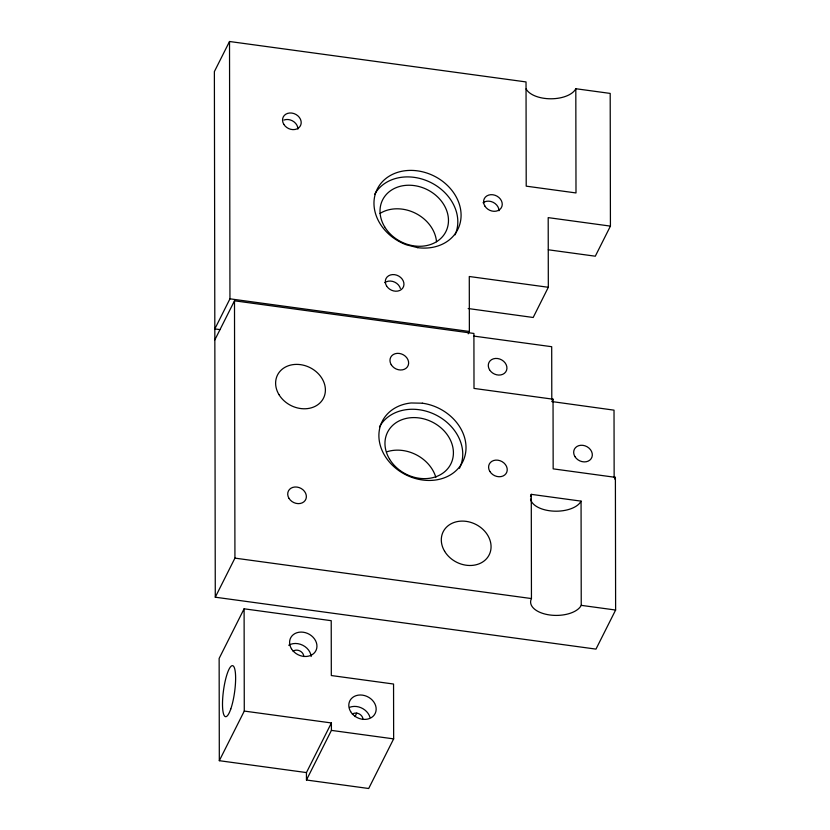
<?xml version="1.0" encoding="UTF-8"?>
<svg xmlns="http://www.w3.org/2000/svg" width="830" height="830" viewBox="0 0 830 830"><rect width="100%" height="100%" fill="white"/><g stroke="black" fill="none" stroke-linecap="round" stroke-linejoin="round"><path stroke-width="1.25" d="M526.096 88.903A25.74 13.456 -0.1 0 0 551.037 98.791A25.74 13.456 -0.1 0 0 575.812 88.727L610.195 93.417L610.424 226.113L548.194 217.626L548.319 287.284L533.182 317.485L468.172 308.532M575.812 88.727L575.999 192.944L526.21 186.159L526.033 81.931L229.516 41.5L214.379 71.588L215.281 597.206L595.971 649.112L615.621 610.04L615.393 477.343L553.164 468.857L553.039 399.199L474.003 388.419L473.909 333.452L234.496 300.802L214.835 339.885M229.516 41.5L229.952 298.821L214.825 328.908L219.94 329.603M215.281 597.206L234.932 558.123L234.496 300.802M306.446 772.574L306.457 780.013L368.686 788.5L393.648 738.876L393.555 684.024L331.315 675.537L331.222 620.684L244.103 608.805L219.141 658.429L219.317 760.695L306.446 772.574L331.398 722.951L244.279 711.071L219.317 760.695M468.213 333.785L469.375 331.471L469.282 276.504L548.319 287.284M306.457 780.013L331.409 730.39L331.398 722.951M354.991 716.591L356.744 713.115M610.424 226.113L595.297 256.2L548.308 249.788M614.563 478.993L615.393 477.343M552.209 400.776L553.039 399.199M229.952 298.821L469.375 331.471M473.94 336.108L551.701 346.712L551.794 399.012M530.515 496.662A25.74 13.456 -0.1 0 1 531.273 494.348L581.062 501.133L581.239 605.35A25.74 13.456 -0.1 0 1 549.792 614.978A25.74 13.456 -0.1 0 1 531.449 598.565L234.932 558.123M581.239 605.35L615.621 610.04M331.409 730.39L393.648 738.876M551.794 401.554L614.024 410.155L614.148 477.24M531.273 494.348L531.449 598.565M244.103 608.805L244.279 711.071M380.016 213.424A35.389 29.164 26.7 0 1 415.446 213.237A35.389 29.164 26.7 0 1 436.518 241.738M374.548 194.49A45.048 37.122 26.7 0 1 430.863 182.548A45.048 37.122 26.7 0 1 455.048 234.828M283.912 120.039A9.649 7.958 26.7 0 1 297.929 129.075M483.05 202.748A9.649 7.958 26.7 0 1 493.228 202.354A9.649 7.958 26.7 0 1 498.996 210.747M384.757 282.656A9.649 7.958 26.7 0 1 400.382 288.467M386.759 451.821A35.389 29.164 26.7 0 1 435.854 477.375M379.476 426.848A45.048 37.122 26.7 0 1 436.456 415.249A45.048 37.122 26.7 0 1 459.457 468.296M581.062 501.133A25.74 13.456 -0.1 0 1 554.035 511.156A25.74 13.456 -0.1 0 1 530.536 499.006M293.125 651.208A6.433 5.302 26.7 0 1 299.91 650.948A6.433 5.302 26.7 0 1 303.759 656.54M352.345 714.122A6.433 5.302 26.7 0 1 359.12 713.862A6.433 5.302 26.7 0 1 362.969 719.454M349.887 707.222A14.162 11.672 26.7 0 1 369.973 717.286M288.716 645.242A14.162 11.672 26.7 0 1 302.753 645.252A14.162 11.672 26.7 0 1 311.177 656.499M422.387 403.204L411.12 402.975A45.048 37.122 26.7 0 0 389.125 461.729A45.048 37.122 26.7 0 0 461.968 463.213A45.048 37.122 26.7 0 0 422.387 403.204M417.594 247.641L406.316 244.788A45.048 37.122 26.7 0 1 384.114 180.006A45.048 37.122 26.7 0 1 456.977 198.401A45.048 37.122 26.7 0 1 417.594 247.641M391.221 364.681A9.649 7.958 26.7 0 0 407.395 366.881A9.649 7.958 26.7 0 0 399.282 353.435A9.649 7.958 26.7 0 0 391.221 364.681M288.964 498.322A9.649 7.958 26.7 0 0 305.129 500.521A9.649 7.958 26.7 0 0 297.026 487.075A9.649 7.958 26.7 0 0 288.964 498.322M384.632 226.798A35.389 29.164 26.7 0 0 443.915 234.88A35.389 29.164 26.7 0 0 414.201 185.588A35.389 29.164 26.7 0 0 384.632 226.798M574.92 456.593A9.649 7.958 26.7 0 0 591.085 458.793A9.649 7.958 26.7 0 0 582.982 445.347A9.649 7.958 26.7 0 0 574.92 456.593M484.845 206.006A9.649 7.958 26.7 0 0 501.009 208.206A9.649 7.958 26.7 0 0 492.906 194.76A9.649 7.958 26.7 0 0 484.845 206.006M386.552 285.904A9.649 7.958 26.7 0 0 402.726 288.103A9.649 7.958 26.7 0 0 394.613 274.668A9.649 7.958 26.7 0 0 386.552 285.904M283.787 124.303A9.649 7.958 26.7 0 0 299.962 126.513A9.649 7.958 26.7 0 0 291.849 113.067A9.649 7.958 26.7 0 0 283.787 124.303M444.641 551.317A25.74 21.217 26.7 0 0 487.76 557.2A25.74 21.217 26.7 0 0 466.149 521.354A25.74 21.217 26.7 0 0 444.641 551.317M278.963 394.613A25.74 21.217 26.7 0 0 322.082 400.496A25.74 21.217 26.7 0 0 300.47 364.64A25.74 21.217 26.7 0 0 278.963 394.613M389.571 459.156A35.389 29.164 26.7 0 0 448.854 467.238A35.389 29.164 26.7 0 0 419.129 417.947A35.389 29.164 26.7 0 0 389.571 459.156M489.534 369.765A9.649 7.958 26.7 0 0 505.698 371.964A9.649 7.958 26.7 0 0 497.595 358.519A9.649 7.958 26.7 0 0 489.534 369.765M489.835 471.43A9.649 7.958 26.7 0 0 505.999 473.639A9.649 7.958 26.7 0 0 497.896 460.194A9.649 7.958 26.7 0 0 489.835 471.43M230.792 708.965A25.74 5.603 -82.2 0 0 233.666 666.417A25.74 5.603 -82.2 0 0 222.72 698.04A25.74 5.603 -82.2 0 0 230.792 708.965M291.423 648.707A14.162 11.672 26.7 0 0 315.13 651.944A14.162 11.672 26.7 0 0 303.251 632.221A14.162 11.672 26.7 0 0 291.423 648.707M350.634 711.621A14.162 11.672 26.7 0 0 374.351 714.858A14.162 11.672 26.7 0 0 362.461 695.135A14.162 11.672 26.7 0 0 350.634 711.621"/></g></svg>
